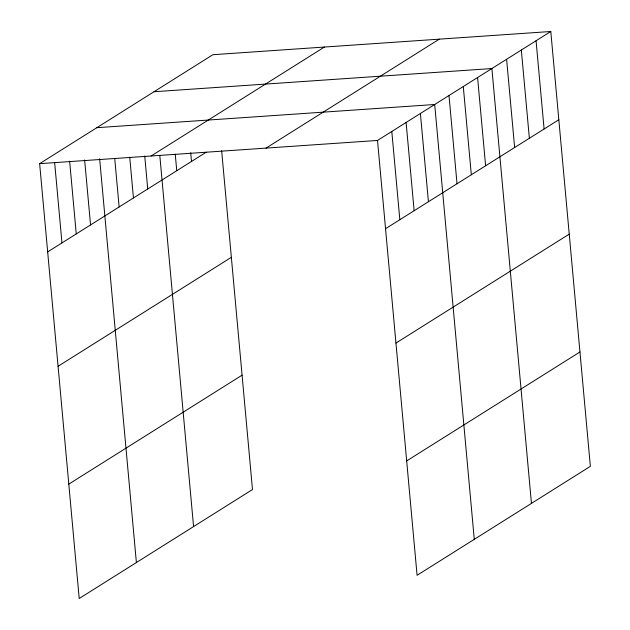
<?xml version="1.0" encoding="UTF-8"?>
<svg xmlns="http://www.w3.org/2000/svg" width="630" height="630" viewBox="0 0 630 630"><rect width="100%" height="100%" fill="white"/><g stroke="black" fill="none" stroke-linecap="round" stroke-linejoin="round"><path stroke-width="0.94" d="M221.65 150.704L252.488 489.549L79.207 598.5L39.635 163.658L212.916 54.7L550.793 31.5L590.365 466.342L417.084 575.3L377.512 140.451L550.793 31.5M151.129 155.996L324.411 47.045M47.66 251.905L206.215 152.208M266.01 148.113L439.291 39.154M58.07 366.282L231.352 257.323M385.544 228.698L558.826 119.747M68.796 484.123L242.077 375.165M395.955 343.074L569.236 234.124M406.681 460.924L579.962 351.965M153.996 91.744L491.88 68.544L531.452 503.386M96.815 127.701L434.692 104.501L474.272 539.343M39.635 163.658L377.512 140.451M536.067 40.761L544.099 129.008M521.333 50.022L529.365 138.269M506.607 59.283L514.639 147.53M477.579 77.529L485.612 165.777M463.286 86.523L471.319 174.77M448.993 95.508L457.026 183.755M420.399 113.487L428.431 201.734M406.106 122.48L414.138 210.719M391.805 131.465L399.837 219.713M190.693 152.744L191.488 161.469M175.258 154.248L176.754 170.73M159.823 155.752L193.575 526.593M144.735 156.012L147.735 188.984M129.733 157.24L133.434 197.97M114.731 158.469L119.141 206.955M99.642 158.736L136.387 562.543M84.641 159.965L90.547 224.934M69.639 161.193L76.254 233.927M54.637 162.422L61.961 242.912"/></g></svg>
